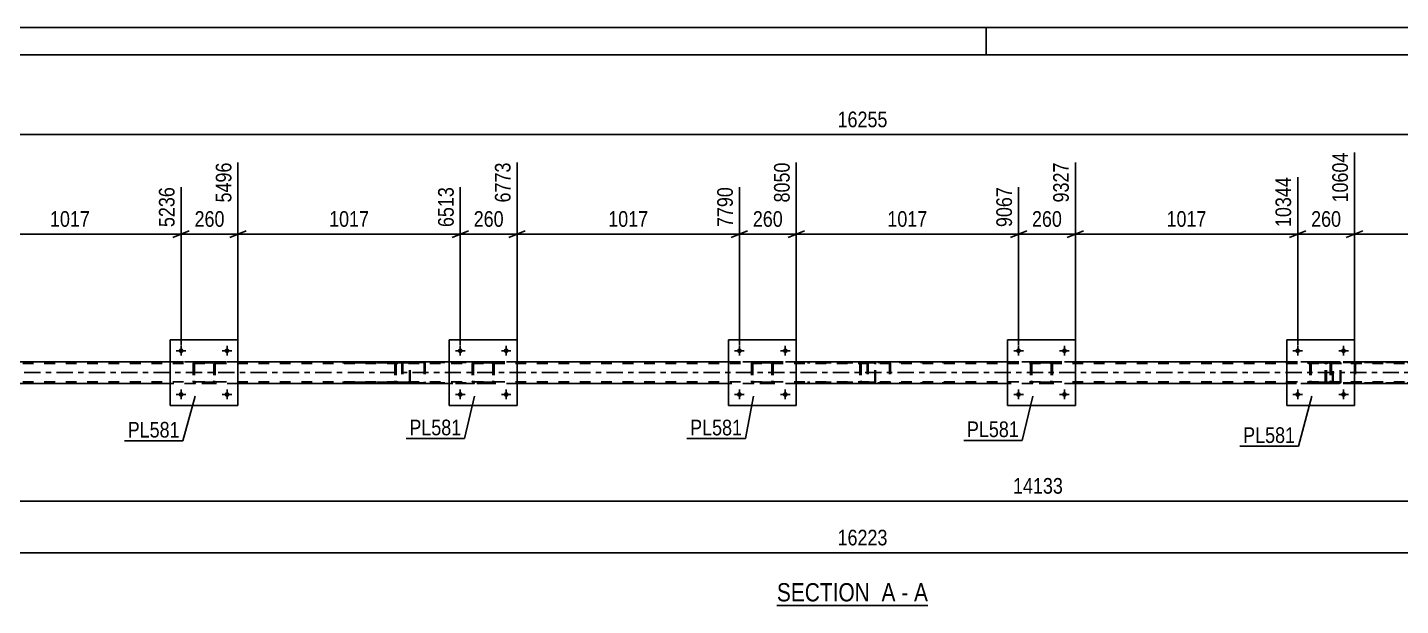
# Model space of a CAD drawing. Header units: millimetres. Extents: x -74 to 767, y -429 to 165.
# Drawn here: x 171.2 to 422.5, y 59.3 to 165 of the extents above; entities that cross this region are included whole.
import ezdxf

# ---------------------------------------------------------------- set-up
doc = ezdxf.new("R2010")
doc.units = ezdxf.units.MM
doc.linetypes.add('DXK_LINE_DOT2', pattern=[3.9198, 1.9599, -1.9599])
doc.linetypes.add('DXK_LINE_DOT3', pattern=[5.9187, 2.979, -0.9799, 0.9799, -0.9799])
doc.styles.add('Arial Narrow', font='ARIALN.TTF', dxfattribs={"height": 0.2})

# ---------------------------------------------------------------- blocks, each defined once
blk = doc.blocks.new('Unknown-814185593-1133')
at = {"color": 5, "linetype": 'Continuous'}
for p, q in [((766.68, 165.05), (-74.32, 165.05)), ((346.68, 160.05), (346.68, 165.05)), ((761.68, 160.05), (-69.32, 160.05))]:
    blk.add_line(p, q, dxfattribs=at)
blk = doc.blocks.new('Unknown-814185593-11 - 2658')
at = {"color": 6, "linetype": 'Continuous'}
blk.add_line((308.37, 59.29), (336.01, 59.29), dxfattribs=at)
at = {"color": 0, "linetype": 'Continuous'}
blk.add_wipeout([(326.47, 60.04), (326.47, 63.54), (308.37, 63.54), (308.37, 60.04)], dxfattribs=at)
at = {"color": 7, "linetype": 'Continuous', "style": 'Arial Narrow'}
blk.add_text('SECTION ', height=3.34, dxfattribs=at).set_placement((308.37, 60.04))
at = {"color": 0, "linetype": 'Continuous'}
blk.add_wipeout([(330.08, 60.04), (330.08, 63.54), (327.52, 63.54), (327.52, 60.04)], dxfattribs=at)
blk.add_wipeout([(332.41, 60.04), (332.41, 63.54), (331.13, 63.54), (331.13, 60.04)], dxfattribs=at)
at = {"color": 7, "linetype": 'Continuous', "style": 'Arial Narrow'}
blk.add_text('A', height=3.34, dxfattribs=at).set_placement((327.52, 60.04))
at = {"color": 0, "linetype": 'Continuous'}
blk.add_wipeout([(336.01, 60.04), (336.01, 63.54), (333.46, 63.54), (333.46, 60.04)], dxfattribs=at)
at = {"color": 7, "linetype": 'Continuous', "style": 'Arial Narrow'}
for s, p in [('A', (333.46, 60.04)), ('-', (331.13, 60.04))]:
    blk.add_text(s, height=3.34, dxfattribs=at).set_placement(p)
blk = doc.blocks.new('Part-814185593-2726 - 2658')
at = {"color": 2, "linetype": 'Continuous'}
for p, q in [((299.51, 107.9), (299.51, 95.9)), ((299.51, 107.9), (311.91, 107.9)), ((311.91, 107.9), (311.91, 95.9)), ((299.51, 95.9), (311.91, 95.9))]:
    blk.add_line(p, q, dxfattribs=at)
blk = doc.blocks.new('Part-814185593-2727 - 2658')
at = {"color": 7, "linetype": 'DXK_LINE_DOT2'}
for p, q in [((252.63, 103.42), (252.66, 103.61)), ((252.66, 103.61), (252.63, 103.42)), ((252.63, 103.42), (252.63, 100.38)), ((252.87, 103.42), (252.89, 103.51)), ((252.87, 103.42), (252.87, 100.38)), ((252.89, 103.51), (252.94, 103.59)), ((252.92, 103.87), (253.11, 103.9)), ((253.11, 103.9), (252.92, 103.87)), ((252.94, 103.59), (253.02, 103.64)), ((253.02, 103.64), (253.11, 103.66)), ((256.15, 103.9), (253.11, 103.9)), ((256.15, 103.66), (253.11, 103.66)), ((256.15, 103.9), (256.33, 103.87)), ((256.33, 103.87), (256.15, 103.9)), ((256.15, 103.66), (256.24, 103.64)), ((256.24, 103.64), (256.32, 103.59)), ((256.32, 103.59), (256.37, 103.51)), ((256.37, 103.51), (256.39, 103.42)), ((256.39, 103.42), (256.39, 100.38)), ((256.59, 103.61), (256.63, 103.42)), ((256.63, 103.42), (256.59, 103.61)), ((256.63, 103.42), (256.63, 100.38)), ((252.66, 100.2), (252.63, 100.38)), ((252.63, 100.38), (252.66, 100.2)), ((252.89, 100.29), (252.87, 100.38)), ((252.94, 100.21), (252.89, 100.29)), ((253.11, 99.9), (252.92, 99.94)), ((252.92, 99.94), (253.11, 99.9)), ((253.02, 100.16), (252.94, 100.21)), ((253.11, 100.14), (253.02, 100.16)), ((256.15, 100.14), (253.11, 100.14)), ((256.15, 99.9), (253.11, 99.9)), ((256.24, 100.16), (256.15, 100.14)), ((256.33, 99.94), (256.15, 99.9)), ((256.15, 99.9), (256.33, 99.94)), ((256.32, 100.21), (256.24, 100.16)), ((256.37, 100.29), (256.32, 100.21)), ((256.39, 100.38), (256.37, 100.29)), ((256.63, 100.38), (256.59, 100.2)), ((256.59, 100.2), (256.63, 100.38))]:
    blk.add_line(p, q, dxfattribs=at)
at = {"color": 7, "linetype": 'DXK_LINE_DOT3'}
blk.add_line((254.63, 101.9), (254.63, 101.9), dxfattribs=at)
at = {"color": 7, "linetype": 'DXK_LINE_DOT2'}
for centre, start, end in [((253.11, 103.42), 112.5, 157.5), ((253.11, 103.42), 112.5, 157.5), ((256.15, 103.42), 22.5, 67.5), ((256.15, 103.42), 22.5, 67.5), ((253.11, 100.38), 202.5, 247.5), ((253.11, 100.38), 202.5, 247.5), ((256.15, 100.38), 292.5, 337.5), ((256.15, 100.38), 292.5, 337.5)]:
    blk.add_arc(centre, 0.48, start, end, dxfattribs=at)
blk = doc.blocks.new('Bolt-814185593-2663 - 2658')
at = {"linetype": 'Continuous'}
for points in [[(301.95, 97.9, -1), (301.07, 97.9, -1)], [(310.35, 97.9, -1), (309.47, 97.9, -1)]]:
    blk.add_hatch(color=1, dxfattribs=at).paths.add_polyline_path(points)
at = {"color": 1, "linetype": 'Continuous'}
for p, q in [((301.51, 98.78), (301.51, 97.02)), ((309.91, 98.78), (309.91, 97.02)), ((300.63, 97.9), (302.39, 97.9)), ((309.03, 97.9), (310.79, 97.9))]:
    blk.add_line(p, q, dxfattribs=at)
blk = doc.blocks.new('Part-814185593-2808 - 2658')
at = {"color": 2, "linetype": 'Continuous'}
for p, q in [((350.59, 107.9), (350.59, 95.9)), ((350.59, 107.9), (362.99, 107.9)), ((362.99, 107.9), (362.99, 95.9)), ((350.59, 95.9), (362.99, 95.9))]:
    blk.add_line(p, q, dxfattribs=at)
blk = doc.blocks.new('Bolt-814185593-2664 - 2658')
at = {"linetype": 'Continuous'}
for points in [[(301.95, 105.9, -1), (301.07, 105.9, -1)], [(310.35, 105.9, -1), (309.47, 105.9, -1)]]:
    blk.add_hatch(color=1, dxfattribs=at).paths.add_polyline_path(points)
at = {"color": 1, "linetype": 'Continuous'}
for p, q in [((300.63, 105.9), (302.39, 105.9)), ((301.51, 106.78), (301.51, 105.02)), ((309.03, 105.9), (310.79, 105.9)), ((309.91, 106.78), (309.91, 105.02))]:
    blk.add_line(p, q, dxfattribs=at)
blk = doc.blocks.new('Bolt-814185593-2729 - 2658')
at = {"linetype": 'Continuous'}
for points in [[(404.11, 97.9, -1), (403.23, 97.9, -1)], [(412.51, 97.9, -1), (411.63, 97.9, -1)]]:
    blk.add_hatch(color=1, dxfattribs=at).paths.add_polyline_path(points)
at = {"color": 1, "linetype": 'Continuous'}
for p, q in [((403.67, 98.78), (403.67, 97.02)), ((412.07, 98.78), (412.07, 97.02)), ((402.79, 97.9), (404.55, 97.9)), ((411.19, 97.9), (412.95, 97.9))]:
    blk.add_line(p, q, dxfattribs=at)
blk = doc.blocks.new('Bolt-814185593-2665 - 2658')
at = {"linetype": 'Continuous'}
for points in [[(250.87, 97.9, -1), (249.99, 97.9, -1)], [(259.27, 97.9, -1), (258.39, 97.9, -1)]]:
    blk.add_hatch(color=1, dxfattribs=at).paths.add_polyline_path(points)
at = {"color": 1, "linetype": 'Continuous'}
for p, q in [((250.43, 98.78), (250.43, 97.02)), ((258.83, 98.78), (258.83, 97.02)), ((249.55, 97.9), (251.31, 97.9)), ((257.95, 97.9), (259.71, 97.9))]:
    blk.add_line(p, q, dxfattribs=at)
blk = doc.blocks.new('Part-814185593-2864 - 2658')
at = {"color": 7, "linetype": 'DXK_LINE_DOT2'}
for p, q in [((324.91, 103.7), (324.88, 103.58)), ((324.88, 103.58), (324.88, 100.22)), ((325.05, 103.58), (325.06, 103.64)), ((325.05, 103.58), (325.05, 100.22)), ((325.06, 103.64), (325.1, 103.69)), ((325.22, 103.9), (325.09, 103.88)), ((325.1, 103.69), (325.13, 103.71)), ((325.13, 103.71), (325.16, 103.73)), ((325.16, 103.73), (325.22, 103.74)), ((340.55, 103.9), (325.22, 103.9)), ((340.55, 103.74), (325.22, 103.74)), ((328.93, 103.88), (328.8, 103.9)), ((328.8, 103.74), (328.86, 103.73)), ((328.86, 103.73), (328.92, 103.69)), ((328.92, 103.69), (328.96, 103.64)), ((328.96, 103.64), (328.97, 103.58)), ((328.97, 103.58), (328.97, 100.22)), ((329.14, 103.58), (329.11, 103.7)), ((329.14, 103.58), (329.14, 100.22)), ((324.88, 100.22), (324.91, 100.1)), ((325.06, 100.16), (325.05, 100.22)), ((325.1, 100.11), (325.06, 100.16)), ((325.09, 99.93), (325.22, 99.9)), ((325.16, 100.07), (325.1, 100.11)), ((325.22, 100.06), (325.16, 100.07)), ((340.55, 100.06), (325.22, 100.06)), ((340.55, 99.9), (325.22, 99.9)), ((328.8, 100.06), (328.86, 100.07)), ((328.8, 99.9), (328.93, 99.93)), ((328.86, 100.07), (328.89, 100.09)), ((328.89, 100.09), (328.92, 100.11)), ((328.96, 100.16), (328.92, 100.11)), ((328.97, 100.22), (328.96, 100.16)), ((329.11, 100.1), (329.14, 100.22))]:
    blk.add_line(p, q, dxfattribs=at)
for centre, start, end in [((325.21, 103.57), 110.7583, 155.68), ((328.81, 100.24), 290.7583, 335.68)]:
    blk.add_arc(centre, 0.331, start, end, dxfattribs=at)
blk = doc.blocks.new('Bolt-814185593-2687 - 2658')
at = {"linetype": 'Continuous'}
for points in [[(353.03, 97.9, -1), (352.15, 97.9, -1)], [(361.43, 97.9, -1), (360.55, 97.9, -1)]]:
    blk.add_hatch(color=1, dxfattribs=at).paths.add_polyline_path(points)
at = {"color": 1, "linetype": 'Continuous'}
for p, q in [((352.59, 98.78), (352.59, 97.02)), ((360.99, 98.78), (360.99, 97.02)), ((351.71, 97.9), (353.47, 97.9)), ((360.11, 97.9), (361.87, 97.9))]:
    blk.add_line(p, q, dxfattribs=at)
blk = doc.blocks.new('Bolt-814185593-2688 - 2658')
at = {"linetype": 'Continuous'}
for points in [[(353.03, 105.9, -1), (352.15, 105.9, -1)], [(361.43, 105.9, -1), (360.55, 105.9, -1)]]:
    blk.add_hatch(color=1, dxfattribs=at).paths.add_polyline_path(points)
at = {"color": 1, "linetype": 'Continuous'}
for p, q in [((351.71, 105.9), (353.47, 105.9)), ((352.59, 106.78), (352.59, 105.02)), ((360.11, 105.9), (361.87, 105.9)), ((360.99, 106.78), (360.99, 105.02))]:
    blk.add_line(p, q, dxfattribs=at)
blk = doc.blocks.new('Part-814185593-2694 - 2658')
at = {"color": 2, "linetype": 'Continuous'}
for p, q in [((248.43, 107.9), (248.43, 95.9)), ((248.43, 107.9), (260.83, 107.9)), ((260.83, 107.9), (260.83, 95.9)), ((248.43, 95.9), (260.83, 95.9))]:
    blk.add_line(p, q, dxfattribs=at)
blk = doc.blocks.new('Part-814185593-2695 - 2658')
at = {"color": 7, "linetype": 'DXK_LINE_DOT2'}
for p, q in [((201.55, 103.42), (201.58, 103.61)), ((201.58, 103.61), (201.55, 103.42)), ((201.55, 103.42), (201.55, 100.38)), ((201.79, 103.42), (201.81, 103.51)), ((201.79, 103.42), (201.79, 100.38)), ((201.81, 103.51), (201.86, 103.59)), ((201.84, 103.87), (202.03, 103.9)), ((202.03, 103.9), (201.84, 103.87)), ((201.86, 103.59), (201.94, 103.64)), ((201.94, 103.64), (202.03, 103.66)), ((205.07, 103.9), (202.03, 103.9)), ((205.07, 103.66), (202.03, 103.66)), ((205.07, 103.9), (205.25, 103.87)), ((205.25, 103.87), (205.07, 103.9)), ((205.07, 103.66), (205.16, 103.64)), ((205.16, 103.64), (205.24, 103.59)), ((205.24, 103.59), (205.29, 103.51)), ((205.29, 103.51), (205.31, 103.42)), ((205.31, 103.42), (205.31, 100.38)), ((205.51, 103.61), (205.55, 103.42)), ((205.55, 103.42), (205.51, 103.61)), ((205.55, 103.42), (205.55, 100.38)), ((201.58, 100.2), (201.55, 100.38)), ((201.55, 100.38), (201.58, 100.2)), ((201.81, 100.29), (201.79, 100.38)), ((201.86, 100.21), (201.81, 100.29)), ((202.03, 99.9), (201.84, 99.94)), ((201.84, 99.94), (202.03, 99.9)), ((201.94, 100.16), (201.86, 100.21)), ((202.03, 100.14), (201.94, 100.16)), ((205.07, 100.14), (202.03, 100.14)), ((205.07, 99.9), (202.03, 99.9)), ((205.16, 100.16), (205.07, 100.14)), ((205.25, 99.94), (205.07, 99.9)), ((205.07, 99.9), (205.25, 99.94)), ((205.24, 100.21), (205.16, 100.16)), ((205.29, 100.29), (205.24, 100.21)), ((205.31, 100.38), (205.29, 100.29)), ((205.55, 100.38), (205.51, 100.2)), ((205.51, 100.2), (205.55, 100.38))]:
    blk.add_line(p, q, dxfattribs=at)
at = {"color": 7, "linetype": 'DXK_LINE_DOT3'}
blk.add_line((203.55, 101.9), (203.55, 101.9), dxfattribs=at)
at = {"color": 7, "linetype": 'DXK_LINE_DOT2'}
for centre, start, end in [((202.03, 103.42), 112.5, 157.5), ((202.03, 103.42), 112.5, 157.5), ((205.07, 103.42), 22.5, 67.5), ((205.07, 103.42), 22.5, 67.5), ((202.03, 100.38), 202.5, 247.5), ((202.03, 100.38), 202.5, 247.5), ((205.07, 100.38), 292.5, 337.5), ((205.07, 100.38), 292.5, 337.5)]:
    blk.add_arc(centre, 0.48, start, end, dxfattribs=at)
blk = doc.blocks.new('Part-814185593-2700 - 2658')
at = {"color": 2, "linetype": 'Continuous'}
for p, q in [((197.35, 107.9), (197.35, 95.9)), ((197.35, 107.9), (209.75, 107.9)), ((209.75, 107.9), (209.75, 95.9)), ((197.35, 95.9), (209.75, 95.9))]:
    blk.add_line(p, q, dxfattribs=at)
blk = doc.blocks.new('Bolt-814185593-2708 - 2658')
at = {"linetype": 'Continuous'}
for points in [[(250.87, 105.9, -1), (249.99, 105.9, -1)], [(259.27, 105.9, -1), (258.39, 105.9, -1)]]:
    blk.add_hatch(color=1, dxfattribs=at).paths.add_polyline_path(points)
at = {"color": 1, "linetype": 'Continuous'}
for p, q in [((249.55, 105.9), (251.31, 105.9)), ((250.43, 106.78), (250.43, 105.02)), ((257.95, 105.9), (259.71, 105.9)), ((258.83, 106.78), (258.83, 105.02))]:
    blk.add_line(p, q, dxfattribs=at)
blk = doc.blocks.new('Bolt-814185593-2709 - 2658')
at = {"linetype": 'Continuous'}
for points in [[(199.79, 97.9, -1), (198.91, 97.9, -1)], [(208.19, 97.9, -1), (207.31, 97.9, -1)]]:
    blk.add_hatch(color=1, dxfattribs=at).paths.add_polyline_path(points)
at = {"color": 1, "linetype": 'Continuous'}
for p, q in [((199.35, 98.78), (199.35, 97.02)), ((207.75, 98.78), (207.75, 97.02)), ((198.47, 97.9), (200.23, 97.9)), ((206.87, 97.9), (208.63, 97.9))]:
    blk.add_line(p, q, dxfattribs=at)
blk = doc.blocks.new('Bolt-814185593-2710 - 2658')
at = {"linetype": 'Continuous'}
for points in [[(199.79, 105.9, -1), (198.91, 105.9, -1)], [(208.19, 105.9, -1), (207.31, 105.9, -1)]]:
    blk.add_hatch(color=1, dxfattribs=at).paths.add_polyline_path(points)
at = {"color": 1, "linetype": 'Continuous'}
for p, q in [((198.47, 105.9), (200.23, 105.9)), ((199.35, 106.78), (199.35, 105.02)), ((206.87, 105.9), (208.63, 105.9)), ((207.75, 106.78), (207.75, 105.02))]:
    blk.add_line(p, q, dxfattribs=at)
blk = doc.blocks.new('Part-814185593-2721 - 2658')
at = {"color": 7, "linetype": 'DXK_LINE_DOT2'}
for p, q in [((303.71, 103.42), (303.75, 103.61)), ((303.75, 103.61), (303.71, 103.42)), ((303.71, 103.42), (303.71, 100.38)), ((303.95, 103.42), (303.97, 103.51)), ((303.95, 103.42), (303.95, 100.38)), ((303.97, 103.51), (304.02, 103.59)), ((304, 103.87), (304.19, 103.9)), ((304.19, 103.9), (304, 103.87)), ((304.02, 103.59), (304.1, 103.64)), ((304.1, 103.64), (304.19, 103.66)), ((307.23, 103.9), (304.19, 103.9)), ((307.23, 103.66), (304.19, 103.66)), ((307.23, 103.9), (307.41, 103.87)), ((307.41, 103.87), (307.23, 103.9)), ((307.23, 103.66), (307.32, 103.64)), ((307.32, 103.64), (307.4, 103.59)), ((307.4, 103.59), (307.45, 103.51)), ((307.45, 103.51), (307.47, 103.42)), ((307.47, 103.42), (307.47, 100.38)), ((307.67, 103.61), (307.71, 103.42)), ((307.71, 103.42), (307.67, 103.61)), ((307.71, 103.42), (307.71, 100.38)), ((303.75, 100.2), (303.71, 100.38)), ((303.71, 100.38), (303.75, 100.2)), ((303.97, 100.29), (303.95, 100.38)), ((304.02, 100.21), (303.97, 100.29)), ((304.19, 99.9), (304, 99.94)), ((304, 99.94), (304.19, 99.9)), ((304.1, 100.16), (304.02, 100.21)), ((304.19, 100.14), (304.1, 100.16)), ((307.23, 100.14), (304.19, 100.14)), ((307.23, 99.9), (304.19, 99.9)), ((307.32, 100.16), (307.23, 100.14)), ((307.41, 99.94), (307.23, 99.9)), ((307.23, 99.9), (307.41, 99.94)), ((307.4, 100.21), (307.32, 100.16)), ((307.45, 100.29), (307.4, 100.21)), ((307.47, 100.38), (307.45, 100.29)), ((307.71, 100.38), (307.67, 100.2)), ((307.67, 100.2), (307.71, 100.38))]:
    blk.add_line(p, q, dxfattribs=at)
at = {"color": 7, "linetype": 'DXK_LINE_DOT3'}
blk.add_line((305.71, 101.9), (305.71, 101.9), dxfattribs=at)
at = {"color": 7, "linetype": 'DXK_LINE_DOT2'}
for centre, start, end in [((304.19, 103.42), 112.5, 157.5), ((304.19, 103.42), 112.5, 157.5), ((307.23, 103.42), 22.5, 67.5), ((307.23, 103.42), 22.5, 67.5), ((304.19, 100.38), 202.5, 247.5), ((304.19, 100.38), 202.5, 247.5), ((307.23, 100.38), 292.5, 337.5), ((307.23, 100.38), 292.5, 337.5)]:
    blk.add_arc(centre, 0.48, start, end, dxfattribs=at)
blk = doc.blocks.new('Bolt-814185593-2730 - 2658')
at = {"linetype": 'Continuous'}
for points in [[(404.11, 105.9, -1), (403.23, 105.9, -1)], [(412.51, 105.9, -1), (411.63, 105.9, -1)]]:
    blk.add_hatch(color=1, dxfattribs=at).paths.add_polyline_path(points)
at = {"color": 1, "linetype": 'Continuous'}
for p, q in [((402.79, 105.9), (404.55, 105.9)), ((403.67, 106.78), (403.67, 105.02)), ((411.19, 105.9), (412.95, 105.9)), ((412.07, 106.78), (412.07, 105.02))]:
    blk.add_line(p, q, dxfattribs=at)
blk = doc.blocks.new('Part-814185593-2734 - 2658')
at = {"color": 7, "linetype": 'DXK_LINE_DOT2'}
for p, q in [((405.87, 103.42), (405.91, 103.61)), ((405.91, 103.61), (405.87, 103.42)), ((405.87, 103.42), (405.87, 100.38)), ((406.11, 103.42), (406.13, 103.51)), ((406.11, 103.42), (406.11, 100.38)), ((406.13, 103.51), (406.18, 103.59)), ((406.17, 103.87), (406.35, 103.9)), ((406.35, 103.9), (406.17, 103.87)), ((406.18, 103.59), (406.26, 103.64)), ((406.26, 103.64), (406.35, 103.66)), ((409.39, 103.9), (406.35, 103.9)), ((409.39, 103.66), (406.35, 103.66)), ((409.39, 103.9), (409.57, 103.87)), ((409.57, 103.87), (409.39, 103.9)), ((409.39, 103.66), (409.48, 103.64)), ((409.48, 103.64), (409.56, 103.59)), ((409.56, 103.59), (409.61, 103.51)), ((409.61, 103.51), (409.63, 103.42)), ((409.63, 103.42), (409.63, 100.38)), ((409.83, 103.61), (409.87, 103.42)), ((409.87, 103.42), (409.83, 103.61)), ((409.87, 103.42), (409.87, 100.38)), ((405.91, 100.2), (405.87, 100.38)), ((405.87, 100.38), (405.91, 100.2)), ((406.13, 100.29), (406.11, 100.38)), ((406.18, 100.21), (406.13, 100.29)), ((406.35, 99.9), (406.17, 99.94)), ((406.17, 99.94), (406.35, 99.9)), ((406.26, 100.16), (406.18, 100.21)), ((406.35, 100.14), (406.26, 100.16)), ((409.39, 100.14), (406.35, 100.14)), ((409.39, 99.9), (406.35, 99.9)), ((409.48, 100.16), (409.39, 100.14)), ((409.57, 99.94), (409.39, 99.9)), ((409.39, 99.9), (409.57, 99.94)), ((409.56, 100.21), (409.48, 100.16)), ((409.61, 100.29), (409.56, 100.21)), ((409.63, 100.38), (409.61, 100.29)), ((409.87, 100.38), (409.83, 100.2)), ((409.83, 100.2), (409.87, 100.38))]:
    blk.add_line(p, q, dxfattribs=at)
at = {"color": 7, "linetype": 'DXK_LINE_DOT3'}
blk.add_line((407.87, 101.9), (407.87, 101.9), dxfattribs=at)
at = {"color": 7, "linetype": 'DXK_LINE_DOT2'}
for centre, start, end in [((406.35, 103.42), 112.5, 157.5), ((406.35, 103.42), 112.5, 157.5), ((409.39, 103.42), 22.5, 67.5), ((409.39, 103.42), 22.5, 67.5), ((406.35, 100.38), 202.5, 247.5), ((406.35, 100.38), 202.5, 247.5), ((409.39, 100.38), 292.5, 337.5), ((409.39, 100.38), 292.5, 337.5)]:
    blk.add_arc(centre, 0.48, start, end, dxfattribs=at)
blk = doc.blocks.new('Part-814185593-2803 - 2658')
at = {"color": 7, "linetype": 'DXK_LINE_DOT2'}
for p, q in [((354.79, 103.42), (354.83, 103.61)), ((354.83, 103.61), (354.79, 103.42)), ((354.79, 103.42), (354.79, 100.38)), ((355.03, 103.42), (355.05, 103.51)), ((355.03, 103.42), (355.03, 100.38)), ((355.05, 103.51), (355.1, 103.59)), ((355.09, 103.87), (355.27, 103.9)), ((355.27, 103.9), (355.09, 103.87)), ((355.1, 103.59), (355.18, 103.64)), ((355.18, 103.64), (355.27, 103.66)), ((358.31, 103.9), (355.27, 103.9)), ((358.31, 103.66), (355.27, 103.66)), ((358.31, 103.9), (358.49, 103.87)), ((358.49, 103.87), (358.31, 103.9)), ((358.31, 103.66), (358.4, 103.64)), ((358.4, 103.64), (358.48, 103.59)), ((358.48, 103.59), (358.53, 103.51)), ((358.53, 103.51), (358.55, 103.42)), ((358.55, 103.42), (358.55, 100.38)), ((358.75, 103.61), (358.79, 103.42)), ((358.79, 103.42), (358.75, 103.61)), ((358.79, 103.42), (358.79, 100.38)), ((354.83, 100.2), (354.79, 100.38)), ((354.79, 100.38), (354.83, 100.2)), ((355.05, 100.29), (355.03, 100.38)), ((355.1, 100.21), (355.05, 100.29)), ((355.27, 99.9), (355.09, 99.94)), ((355.09, 99.94), (355.27, 99.9)), ((355.18, 100.16), (355.1, 100.21)), ((355.27, 100.14), (355.18, 100.16)), ((358.31, 100.14), (355.27, 100.14)), ((358.31, 99.9), (355.27, 99.9)), ((358.4, 100.16), (358.31, 100.14)), ((358.49, 99.94), (358.31, 99.9)), ((358.31, 99.9), (358.49, 99.94)), ((358.48, 100.21), (358.4, 100.16)), ((358.53, 100.29), (358.48, 100.21)), ((358.55, 100.38), (358.53, 100.29)), ((358.79, 100.38), (358.75, 100.2)), ((358.75, 100.2), (358.79, 100.38))]:
    blk.add_line(p, q, dxfattribs=at)
at = {"color": 7, "linetype": 'DXK_LINE_DOT3'}
blk.add_line((356.79, 101.9), (356.79, 101.9), dxfattribs=at)
at = {"color": 7, "linetype": 'DXK_LINE_DOT2'}
for centre, start, end in [((355.27, 103.42), 112.5, 157.5), ((355.27, 103.42), 112.5, 157.5), ((358.31, 103.42), 22.5, 67.5), ((358.31, 103.42), 22.5, 67.5), ((355.27, 100.38), 202.5, 247.5), ((355.27, 100.38), 202.5, 247.5), ((358.31, 100.38), 292.5, 337.5), ((358.31, 100.38), 292.5, 337.5)]:
    blk.add_arc(centre, 0.48, start, end, dxfattribs=at)
blk = doc.blocks.new('Part-814185593-2739 - 2658')
at = {"color": 2, "linetype": 'Continuous'}
for p, q in [((401.67, 107.9), (401.67, 95.9)), ((401.67, 107.9), (414.07, 107.9)), ((414.07, 107.9), (414.07, 95.9)), ((401.67, 95.9), (414.07, 95.9))]:
    blk.add_line(p, q, dxfattribs=at)
blk = doc.blocks.new('Part-814185593-2781 - 2658')
at = {"color": 7, "linetype": 'DXK_LINE_DOT2'}
for p, q in [((638.81, 103.58), (34.51, 103.58)), ((638.81, 103.9), (64.4, 103.9)), ((209.75, 103.9), (197.35, 103.9)), ((260.83, 103.9), (248.43, 103.9)), ((311.91, 103.9), (299.51, 103.9)), ((362.99, 103.9), (350.59, 103.9)), ((414.07, 103.9), (401.67, 103.9)), ((638.81, 100.22), (34.51, 100.22)), ((209.75, 99.9), (197.35, 99.9)), ((260.83, 99.9), (248.43, 99.9)), ((311.91, 99.9), (299.51, 99.9)), ((362.99, 99.9), (350.59, 99.9)), ((414.07, 99.9), (401.67, 99.9))]:
    blk.add_line(p, q, dxfattribs=at)
at = {"color": 2, "linetype": 'Continuous'}
for p, q in [((197.35, 103.9), (158.67, 103.9)), ((248.43, 103.9), (209.75, 103.9)), ((299.51, 103.9), (260.83, 103.9)), ((350.59, 103.9), (311.91, 103.9)), ((401.67, 103.9), (362.99, 103.9)), ((452.75, 103.9), (414.07, 103.9)), ((197.35, 99.9), (158.67, 99.9)), ((248.43, 99.9), (209.75, 99.9)), ((299.51, 99.9), (260.83, 99.9)), ((350.59, 99.9), (311.91, 99.9)), ((401.67, 99.9), (362.99, 99.9)), ((452.75, 99.9), (414.07, 99.9))]:
    blk.add_line(p, q, dxfattribs=at)
at = {"color": 7, "linetype": 'DXK_LINE_DOT3'}
blk.add_line((34.51, 101.9), (638.81, 101.9), dxfattribs=at)
blk = doc.blocks.new('Part-814185593-2843 - 2658')
at = {"color": 7, "linetype": 'DXK_LINE_DOT2'}
for p, q in [((410.04, 103.7), (410.02, 103.58)), ((410.02, 100.22), (410.02, 103.58)), ((410.19, 103.58), (410.2, 103.64)), ((410.19, 100.22), (410.19, 103.58)), ((410.2, 103.64), (410.24, 103.69)), ((410.36, 103.9), (410.23, 103.88)), ((410.24, 103.69), (410.29, 103.73)), ((410.29, 103.73), (410.36, 103.74)), ((425.69, 103.9), (410.36, 103.9)), ((425.69, 103.74), (410.36, 103.74)), ((414.06, 103.88), (413.93, 103.9)), ((413.93, 103.74), (414, 103.73)), ((414, 103.73), (414.05, 103.69)), ((414.05, 103.69), (414.09, 103.64)), ((414.09, 103.64), (414.1, 103.58)), ((414.1, 103.58), (414.1, 100.22)), ((414.27, 103.58), (414.25, 103.7)), ((414.27, 103.58), (414.27, 100.22)), ((410.02, 100.22), (410.04, 100.1)), ((410.2, 100.16), (410.19, 100.22)), ((410.24, 100.11), (410.2, 100.16)), ((410.23, 99.93), (410.36, 99.9)), ((410.29, 100.07), (410.24, 100.11)), ((410.36, 100.06), (410.29, 100.07)), ((425.69, 100.06), (410.36, 100.06)), ((425.69, 99.9), (410.36, 99.9)), ((414, 100.07), (413.93, 100.06)), ((413.93, 99.9), (414.06, 99.93)), ((414.05, 100.11), (414, 100.07)), ((414.09, 100.16), (414.05, 100.11)), ((414.1, 100.22), (414.09, 100.16)), ((414.25, 100.1), (414.27, 100.22))]:
    blk.add_line(p, q, dxfattribs=at)
for centre, start, end in [((410.34, 103.57), 110.7583, 155.68), ((410.34, 100.24), 204.32, 249.2417), ((413.95, 100.24), 290.7583, 335.68)]:
    blk.add_arc(centre, 0.331, start, end, dxfattribs=at)
blk = doc.blocks.new('Part-814185593-2959 - 2658')
at = {"color": 7, "linetype": 'DXK_LINE_DOT2'}
for p, q in [((241.02, 103.9), (228.87, 103.9)), ((241.02, 103.66), (228.87, 103.66)), ((238.46, 103.56), (238.43, 103.42)), ((238.43, 103.42), (238.43, 100.38)), ((238.47, 103.61), (238.46, 103.56)), ((238.68, 103.42), (238.7, 103.51)), ((238.68, 103.42), (238.68, 100.38)), ((238.7, 103.51), (238.75, 103.59)), ((238.93, 103.9), (238.74, 103.87)), ((238.75, 103.59), (238.84, 103.64)), ((238.84, 103.64), (238.93, 103.66)), ((239.75, 103.9), (239.75, 103.66)), ((241.13, 103.87), (241.02, 103.9)), ((241.02, 103.66), (241.08, 103.64)), ((241.08, 103.64), (241.12, 103.59)), ((241.12, 103.59), (241.15, 103.51)), ((241.22, 103.76), (241.13, 103.87)), ((241.15, 103.51), (241.16, 103.42)), ((241.16, 100.38), (241.16, 103.42)), ((241.27, 103.61), (241.22, 103.76)), ((241.29, 103.42), (241.27, 103.61)), ((241.29, 100.38), (241.29, 103.42)), ((241.02, 100.14), (228.87, 100.14)), ((241.02, 99.9), (228.87, 99.9)), ((238.43, 100.38), (238.45, 100.3)), ((238.45, 100.3), (238.47, 100.2)), ((238.7, 100.29), (238.68, 100.38)), ((238.75, 100.21), (238.7, 100.29)), ((238.74, 99.94), (238.93, 99.9)), ((238.84, 100.16), (238.75, 100.21)), ((238.93, 100.14), (238.84, 100.16)), ((239.75, 99.9), (239.75, 100.14)), ((241.08, 100.16), (241.02, 100.14)), ((241.02, 99.9), (241.13, 99.94)), ((241.12, 100.21), (241.08, 100.16)), ((241.15, 100.29), (241.12, 100.21)), ((241.13, 99.94), (241.22, 100.04)), ((241.16, 100.38), (241.15, 100.29)), ((241.22, 100.04), (241.27, 100.2)), ((241.27, 100.2), (241.29, 100.38))]:
    blk.add_line(p, q, dxfattribs=at)
blk.add_arc((238.92, 103.41), 0.492, 111.1941, 156.1506, dxfattribs=at)
blk = doc.blocks.new('Part-814185593-2960 - 2658')
at = {"color": 7, "linetype": 'DXK_LINE_DOT2'}
for p, q in [((239.77, 103.7), (239.75, 103.58)), ((239.75, 103.58), (239.75, 100.22)), ((239.92, 103.58), (239.93, 103.64)), ((239.92, 103.58), (239.92, 100.22)), ((239.93, 103.64), (239.97, 103.69)), ((240.09, 103.9), (239.96, 103.88)), ((239.97, 103.69), (240, 103.71)), ((240, 103.71), (240.02, 103.73)), ((240.02, 103.73), (240.09, 103.74)), ((255.42, 103.9), (240.09, 103.9)), ((255.42, 103.74), (240.09, 103.74)), ((243.79, 103.88), (243.66, 103.9)), ((243.66, 103.74), (243.73, 103.73)), ((243.73, 103.73), (243.78, 103.69)), ((243.78, 103.69), (243.82, 103.64)), ((243.82, 103.64), (243.83, 103.58)), ((243.83, 103.58), (243.83, 100.22)), ((244, 103.58), (243.98, 103.7)), ((244, 103.58), (244, 100.22)), ((239.75, 100.22), (239.77, 100.1)), ((239.93, 100.16), (239.92, 100.22)), ((239.97, 100.11), (239.93, 100.16)), ((239.96, 99.93), (240.09, 99.9)), ((240.02, 100.07), (239.97, 100.11)), ((240.09, 100.06), (240.02, 100.07)), ((255.42, 100.06), (240.09, 100.06)), ((255.42, 99.9), (240.09, 99.9)), ((243.66, 100.06), (243.73, 100.07)), ((243.66, 99.9), (243.79, 99.93)), ((243.73, 100.07), (243.75, 100.09)), ((243.75, 100.09), (243.78, 100.11)), ((243.82, 100.16), (243.78, 100.11)), ((243.83, 100.22), (243.82, 100.16)), ((243.98, 100.1), (244, 100.22))]:
    blk.add_line(p, q, dxfattribs=at)
for centre, start, end in [((240.08, 103.57), 110.7583, 155.68), ((243.68, 100.24), 290.7583, 335.68)]:
    blk.add_arc(centre, 0.331, start, end, dxfattribs=at)
blk = doc.blocks.new('Part-814185593-2961 - 2658')
at = {"color": 7, "linetype": 'DXK_LINE_DOT2'}
for p, q in [((326.16, 103.9), (314, 103.9)), ((326.16, 103.66), (314, 103.66)), ((323.59, 103.56), (323.56, 103.42)), ((323.56, 103.42), (323.56, 100.38)), ((323.6, 103.61), (323.59, 103.56)), ((323.82, 103.42), (323.83, 103.51)), ((323.82, 103.42), (323.82, 100.38)), ((323.83, 103.51), (323.89, 103.59)), ((324.07, 103.9), (323.87, 103.87)), ((323.89, 103.59), (323.97, 103.64)), ((323.97, 103.64), (324.07, 103.66)), ((324.88, 103.9), (324.88, 103.66)), ((326.26, 103.87), (326.16, 103.9)), ((326.16, 103.66), (326.21, 103.64)), ((326.21, 103.64), (326.25, 103.59)), ((326.25, 103.59), (326.28, 103.51)), ((326.35, 103.76), (326.26, 103.87)), ((326.28, 103.51), (326.29, 103.42)), ((326.29, 100.38), (326.29, 103.42)), ((326.41, 103.61), (326.35, 103.76)), ((326.43, 103.42), (326.41, 103.61)), ((326.43, 100.38), (326.43, 103.42)), ((326.16, 100.14), (314, 100.14)), ((326.16, 99.9), (314, 99.9)), ((323.56, 100.38), (323.58, 100.3)), ((323.58, 100.3), (323.6, 100.2)), ((323.83, 100.29), (323.82, 100.38)), ((323.89, 100.21), (323.83, 100.29)), ((323.87, 99.94), (324.07, 99.9)), ((323.97, 100.16), (323.89, 100.21)), ((324.07, 100.14), (323.97, 100.16)), ((324.88, 99.9), (324.88, 100.14)), ((326.21, 100.16), (326.16, 100.14)), ((326.16, 99.9), (326.26, 99.94)), ((326.25, 100.21), (326.21, 100.16)), ((326.28, 100.29), (326.25, 100.21)), ((326.26, 99.94), (326.35, 100.04)), ((326.29, 100.38), (326.28, 100.29)), ((326.35, 100.04), (326.36, 100.07)), ((326.36, 100.07), (326.41, 100.2)), ((326.41, 100.2), (326.43, 100.38))]:
    blk.add_line(p, q, dxfattribs=at)
blk.add_arc((324.05, 103.41), 0.492, 111.1941, 156.1506, dxfattribs=at)
blk = doc.blocks.new('Part-814185593-2962 - 2658')
at = {"color": 7, "linetype": 'DXK_LINE_DOT2'}
for p, q in [((411.29, 103.9), (399.14, 103.9)), ((411.29, 103.66), (399.14, 103.66)), ((408.74, 103.61), (408.7, 103.42)), ((408.7, 100.38), (408.7, 103.42)), ((408.95, 103.42), (408.97, 103.51)), ((408.95, 100.38), (408.95, 103.42)), ((408.97, 103.51), (409.02, 103.59)), ((409.2, 103.9), (409.01, 103.87)), ((409.02, 103.59), (409.1, 103.64)), ((409.1, 103.64), (409.2, 103.66)), ((410.02, 103.66), (410.02, 103.9)), ((411.4, 103.87), (411.29, 103.9)), ((411.29, 103.66), (411.34, 103.64)), ((411.34, 103.64), (411.39, 103.59)), ((411.39, 103.59), (411.42, 103.51)), ((411.48, 103.76), (411.4, 103.87)), ((411.42, 103.51), (411.43, 103.42)), ((411.43, 100.38), (411.43, 103.42)), ((411.54, 103.61), (411.48, 103.76)), ((411.56, 103.42), (411.54, 103.61)), ((411.56, 100.38), (411.56, 103.42)), ((411.29, 100.14), (399.14, 100.14)), ((411.29, 99.9), (399.14, 99.9)), ((408.7, 100.38), (408.74, 100.2)), ((408.97, 100.29), (408.95, 100.38)), ((409.02, 100.21), (408.97, 100.29)), ((409.01, 99.94), (409.2, 99.9)), ((409.1, 100.16), (409.02, 100.21)), ((409.2, 100.14), (409.1, 100.16)), ((410.02, 99.9), (410.02, 100.14)), ((411.34, 100.16), (411.29, 100.14)), ((411.29, 99.9), (411.4, 99.94)), ((411.39, 100.21), (411.34, 100.16)), ((411.42, 100.29), (411.39, 100.21)), ((411.4, 99.94), (411.48, 100.04)), ((411.43, 100.38), (411.42, 100.29)), ((411.48, 100.04), (411.54, 100.2)), ((411.54, 100.2), (411.56, 100.38))]:
    blk.add_line(p, q, dxfattribs=at)
for centre, start, end in [((409.19, 103.41), 111.1941, 156.1506), ((409.19, 100.4), 203.8494, 248.8059)]:
    blk.add_arc(centre, 0.492, start, end, dxfattribs=at)
blk = doc.blocks.new('StraightDimension-814185593-3009 - 2658')
at = {"color": 7, "linetype": 'Continuous'}
blk.add_line((9.28, 68.94), (638.81, 68.94), dxfattribs=at)
at = {"color": 0}
blk.add_wipeout([(329.21, 69.69), (329.21, 73.89), (318.87, 73.89), (318.87, 69.69)], dxfattribs=at)
at = {"color": 3, "style": 'Arial Narrow'}
blk.add_text('16223', height=2.863, dxfattribs=at).set_placement((319.47, 70.29))
blk = doc.blocks.new('StraightDimension-814185593-7107 - 2658')
at = {"color": 7, "linetype": 'Continuous'}
for p, q in [((209.75, 104.9), (209.75, 140.34)), ((199.35, 106.9), (199.35, 135.84)), ((197.85, 126.63), (200.85, 127.83)), ((199.35, 127.23), (209.75, 127.23)), ((211.25, 127.83), (208.25, 126.63))]:
    blk.add_line(p, q, dxfattribs=at)
at = {"color": 0}
blk.add_wipeout([(207.89, 127.98), (207.89, 132.18), (201.21, 132.18), (201.21, 127.98)], dxfattribs=at)
at = {"color": 0, "linetype": 'Continuous'}
blk.add_wipeout([(209.15, 140.94), (204.95, 140.94), (204.95, 132.43), (209.15, 132.43)], dxfattribs=at)
at = {"color": 3, "linetype": 'Continuous', "style": 'Arial Narrow'}
blk.add_text('5496', height=2.863, rotation=90.0002, dxfattribs=at).set_placement((208.55, 133.03))
at = {"color": 3, "style": 'Arial Narrow'}
blk.add_text('260', height=2.863, dxfattribs=at).set_placement((201.81, 128.58))
blk = doc.blocks.new('StraightDimension-814185593-7098 - 2658')
at = {"color": 7, "linetype": 'Continuous'}
for p, q in [((414.07, 104.9), (414.07, 142.17)), ((454.75, 106.9), (454.75, 137.67)), ((415.57, 127.83), (412.57, 126.63)), ((414.07, 127.23), (454.75, 127.23)), ((453.25, 126.63), (456.25, 127.83))]:
    blk.add_line(p, q, dxfattribs=at)
at = {"color": 0, "linetype": 'Continuous'}
blk.add_wipeout([(454.15, 138.27), (449.95, 138.27), (449.95, 127.93), (454.15, 127.93)], dxfattribs=at)
at = {"color": 0}
blk.add_wipeout([(438.67, 127.98), (438.67, 132.18), (430.15, 132.18), (430.15, 127.98)], dxfattribs=at)
at = {"color": 3, "linetype": 'Continuous', "style": 'Arial Narrow'}
blk.add_text('11621', height=2.863, rotation=90.0002, dxfattribs=at).set_placement((453.55, 128.53))
at = {"color": 3, "style": 'Arial Narrow'}
blk.add_text('1017', height=2.863, dxfattribs=at).set_placement((430.75, 128.58))
blk = doc.blocks.new('StraightDimension-814185593-7099 - 2658')
at = {"color": 7, "linetype": 'Continuous'}
for p, q in [((414.07, 104.9), (414.07, 142.17)), ((403.67, 106.9), (403.67, 137.67)), ((402.17, 126.63), (405.17, 127.83)), ((403.67, 127.23), (414.07, 127.23)), ((415.57, 127.83), (412.57, 126.63))]:
    blk.add_line(p, q, dxfattribs=at)
at = {"color": 0}
blk.add_wipeout([(412.21, 127.98), (412.21, 132.18), (405.53, 132.18), (405.53, 127.98)], dxfattribs=at)
at = {"color": 0, "linetype": 'Continuous'}
blk.add_wipeout([(413.47, 142.77), (409.27, 142.77), (409.27, 132.43), (413.47, 132.43)], dxfattribs=at)
at = {"color": 3, "linetype": 'Continuous', "style": 'Arial Narrow'}
blk.add_text('10604', height=2.863, rotation=90.0002, dxfattribs=at).set_placement((412.87, 133.03))
at = {"color": 3, "style": 'Arial Narrow'}
blk.add_text('260', height=2.863, dxfattribs=at).set_placement((406.13, 128.58))
blk = doc.blocks.new('StraightDimension-814185593-3125 - 2658')
at = {"color": 7, "linetype": 'Continuous'}
blk.add_line((8.64, 145.44), (639.45, 145.44), dxfattribs=at)
at = {"color": 0}
blk.add_wipeout([(329.21, 146.19), (329.21, 150.39), (318.87, 150.39), (318.87, 146.19)], dxfattribs=at)
at = {"color": 3, "style": 'Arial Narrow'}
blk.add_text('16255', height=2.863, dxfattribs=at).set_placement((319.47, 146.79))
blk = doc.blocks.new('StraightDimension-814185593-3148 - 2658')
at = {"color": 7, "linetype": 'Continuous'}
blk.add_line((73.49, 78.4), (638.81, 78.4), dxfattribs=at)
at = {"color": 0}
blk.add_wipeout([(361.32, 79.15), (361.32, 83.35), (350.98, 83.35), (350.98, 79.15)], dxfattribs=at)
at = {"color": 3, "style": 'Arial Narrow'}
blk.add_text('14133', height=2.863, dxfattribs=at).set_placement((351.58, 79.75))
blk = doc.blocks.new('StraightDimension-814185593-7100 - 2658')
at = {"color": 7, "linetype": 'Continuous'}
for p, q in [((362.99, 104.9), (362.99, 140.34)), ((403.67, 106.9), (403.67, 137.67)), ((364.49, 127.83), (361.49, 126.63)), ((362.99, 127.23), (403.67, 127.23)), ((402.17, 126.63), (405.17, 127.83))]:
    blk.add_line(p, q, dxfattribs=at)
at = {"color": 0, "linetype": 'Continuous'}
blk.add_wipeout([(403.07, 138.27), (398.87, 138.27), (398.87, 127.93), (403.07, 127.93)], dxfattribs=at)
at = {"color": 0}
blk.add_wipeout([(387.59, 127.98), (387.59, 132.18), (379.07, 132.18), (379.07, 127.98)], dxfattribs=at)
at = {"color": 3, "linetype": 'Continuous', "style": 'Arial Narrow'}
blk.add_text('10344', height=2.863, rotation=90.0002, dxfattribs=at).set_placement((402.47, 128.53))
at = {"color": 3, "style": 'Arial Narrow'}
blk.add_text('1017', height=2.863, dxfattribs=at).set_placement((379.67, 128.58))
blk = doc.blocks.new('StraightDimension-814185593-7101 - 2658')
at = {"color": 7, "linetype": 'Continuous'}
for p, q in [((362.99, 104.9), (362.99, 140.34)), ((352.59, 106.9), (352.59, 135.84)), ((351.09, 126.63), (354.09, 127.83)), ((352.59, 127.23), (362.99, 127.23)), ((364.49, 127.83), (361.49, 126.63))]:
    blk.add_line(p, q, dxfattribs=at)
at = {"color": 0}
blk.add_wipeout([(361.13, 127.98), (361.13, 132.18), (354.45, 132.18), (354.45, 127.98)], dxfattribs=at)
at = {"color": 0, "linetype": 'Continuous'}
blk.add_wipeout([(362.39, 140.94), (358.19, 140.94), (358.19, 132.43), (362.39, 132.43)], dxfattribs=at)
at = {"color": 3, "linetype": 'Continuous', "style": 'Arial Narrow'}
blk.add_text('9327', height=2.863, rotation=90.0002, dxfattribs=at).set_placement((361.79, 133.03))
at = {"color": 3, "style": 'Arial Narrow'}
blk.add_text('260', height=2.863, dxfattribs=at).set_placement((355.05, 128.58))
blk = doc.blocks.new('StraightDimension-814185593-7102 - 2658')
at = {"color": 7, "linetype": 'Continuous'}
for p, q in [((311.91, 104.9), (311.91, 140.34)), ((352.59, 106.9), (352.59, 135.84)), ((313.41, 127.83), (310.41, 126.63)), ((311.91, 127.23), (352.59, 127.23)), ((351.09, 126.63), (354.09, 127.83))]:
    blk.add_line(p, q, dxfattribs=at)
at = {"color": 0, "linetype": 'Continuous'}
blk.add_wipeout([(351.99, 136.44), (347.79, 136.44), (347.79, 127.93), (351.99, 127.93)], dxfattribs=at)
at = {"color": 0}
blk.add_wipeout([(336.51, 127.98), (336.51, 132.18), (327.99, 132.18), (327.99, 127.98)], dxfattribs=at)
at = {"color": 3, "linetype": 'Continuous', "style": 'Arial Narrow'}
blk.add_text('9067', height=2.863, rotation=90.0002, dxfattribs=at).set_placement((351.39, 128.53))
at = {"color": 3, "style": 'Arial Narrow'}
blk.add_text('1017', height=2.863, dxfattribs=at).set_placement((328.59, 128.58))
blk = doc.blocks.new('StraightDimension-814185593-7103 - 2658')
at = {"color": 7, "linetype": 'Continuous'}
for p, q in [((311.91, 104.9), (311.91, 140.34)), ((301.51, 106.9), (301.51, 135.84)), ((300.01, 126.63), (303.01, 127.83)), ((301.51, 127.23), (311.91, 127.23)), ((313.41, 127.83), (310.41, 126.63))]:
    blk.add_line(p, q, dxfattribs=at)
at = {"color": 0}
blk.add_wipeout([(310.05, 127.98), (310.05, 132.18), (303.37, 132.18), (303.37, 127.98)], dxfattribs=at)
at = {"color": 0, "linetype": 'Continuous'}
blk.add_wipeout([(311.31, 140.94), (307.11, 140.94), (307.11, 132.43), (311.31, 132.43)], dxfattribs=at)
at = {"color": 3, "linetype": 'Continuous', "style": 'Arial Narrow'}
blk.add_text('8050', height=2.863, rotation=90.0002, dxfattribs=at).set_placement((310.71, 133.03))
at = {"color": 3, "style": 'Arial Narrow'}
blk.add_text('260', height=2.863, dxfattribs=at).set_placement((303.97, 128.58))
blk = doc.blocks.new('StraightDimension-814185593-7104 - 2658')
at = {"color": 7, "linetype": 'Continuous'}
for p, q in [((260.83, 104.9), (260.83, 140.34)), ((301.51, 106.9), (301.51, 135.84)), ((262.33, 127.83), (259.33, 126.63)), ((260.83, 127.23), (301.51, 127.23)), ((300.01, 126.63), (303.01, 127.83))]:
    blk.add_line(p, q, dxfattribs=at)
at = {"color": 0, "linetype": 'Continuous'}
blk.add_wipeout([(300.91, 136.44), (296.71, 136.44), (296.71, 127.93), (300.91, 127.93)], dxfattribs=at)
at = {"color": 0}
blk.add_wipeout([(285.42, 127.98), (285.42, 132.18), (276.91, 132.18), (276.91, 127.98)], dxfattribs=at)
at = {"color": 3, "linetype": 'Continuous', "style": 'Arial Narrow'}
blk.add_text('7790', height=2.863, rotation=90.0002, dxfattribs=at).set_placement((300.31, 128.53))
at = {"color": 3, "style": 'Arial Narrow'}
blk.add_text('1017', height=2.863, dxfattribs=at).set_placement((277.51, 128.58))
blk = doc.blocks.new('StraightDimension-814185593-7105 - 2658')
at = {"color": 7, "linetype": 'Continuous'}
for p, q in [((260.83, 104.9), (260.83, 140.34)), ((250.43, 106.9), (250.43, 135.84)), ((248.93, 126.63), (251.93, 127.83)), ((250.43, 127.23), (260.83, 127.23)), ((262.33, 127.83), (259.33, 126.63))]:
    blk.add_line(p, q, dxfattribs=at)
at = {"color": 0}
blk.add_wipeout([(258.97, 127.98), (258.97, 132.18), (252.29, 132.18), (252.29, 127.98)], dxfattribs=at)
at = {"color": 0, "linetype": 'Continuous'}
blk.add_wipeout([(260.23, 140.94), (256.03, 140.94), (256.03, 132.43), (260.23, 132.43)], dxfattribs=at)
at = {"color": 3, "linetype": 'Continuous', "style": 'Arial Narrow'}
blk.add_text('6773', height=2.863, rotation=90.0002, dxfattribs=at).set_placement((259.63, 133.03))
at = {"color": 3, "style": 'Arial Narrow'}
blk.add_text('260', height=2.863, dxfattribs=at).set_placement((252.89, 128.58))
blk = doc.blocks.new('StraightDimension-814185593-7106 - 2658')
at = {"color": 7, "linetype": 'Continuous'}
for p, q in [((209.75, 104.9), (209.75, 140.34)), ((250.43, 106.9), (250.43, 135.84)), ((211.25, 127.83), (208.25, 126.63)), ((209.75, 127.23), (250.43, 127.23)), ((248.93, 126.63), (251.93, 127.83))]:
    blk.add_line(p, q, dxfattribs=at)
at = {"color": 0, "linetype": 'Continuous'}
blk.add_wipeout([(249.83, 136.44), (245.63, 136.44), (245.63, 127.93), (249.83, 127.93)], dxfattribs=at)
at = {"color": 0}
blk.add_wipeout([(234.34, 127.98), (234.34, 132.18), (225.83, 132.18), (225.83, 127.98)], dxfattribs=at)
at = {"color": 3, "linetype": 'Continuous', "style": 'Arial Narrow'}
blk.add_text('6513', height=2.863, rotation=90.0002, dxfattribs=at).set_placement((249.23, 128.53))
at = {"color": 3, "style": 'Arial Narrow'}
blk.add_text('1017', height=2.863, dxfattribs=at).set_placement((226.43, 128.58))
blk = doc.blocks.new('StraightDimension-814185593-7108 - 2658')
at = {"color": 7, "linetype": 'Continuous'}
for p, q in [((158.67, 104.81), (158.67, 140.34)), ((199.35, 106.9), (199.35, 135.84)), ((160.17, 127.83), (157.17, 126.63)), ((158.67, 127.23), (199.35, 127.23)), ((197.85, 126.63), (200.85, 127.83))]:
    blk.add_line(p, q, dxfattribs=at)
at = {"color": 0, "linetype": 'Continuous'}
blk.add_wipeout([(198.75, 136.44), (194.55, 136.44), (194.55, 127.93), (198.75, 127.93)], dxfattribs=at)
at = {"color": 0}
blk.add_wipeout([(183.26, 127.98), (183.26, 132.18), (174.75, 132.18), (174.75, 127.98)], dxfattribs=at)
at = {"color": 3, "linetype": 'Continuous', "style": 'Arial Narrow'}
blk.add_text('5236', height=2.863, rotation=90.0002, dxfattribs=at).set_placement((198.15, 128.53))
at = {"color": 3, "style": 'Arial Narrow'}
blk.add_text('1017', height=2.863, dxfattribs=at).set_placement((175.35, 128.58))
blk = doc.blocks.new('Mark-814185593-2804 - 2658')
at = {"color": 0}
blk.add_wipeout([(352.66, 90.1), (352.66, 93.1), (343.15, 93.1), (343.15, 90.1)], dxfattribs=at)
blk.add_wipeout([(352.66, 90.1), (352.66, 93.1), (343.15, 93.1), (343.15, 90.1)], dxfattribs=at)
at = {"color": 30, "linetype": 'Continuous'}
for p in [(355.19, 97.61), (342.55, 89.5)]:
    blk.add_line(p, (353.26, 89.5), dxfattribs=at)
at = {"color": 3, "style": 'Arial Narrow'}
blk.add_text('PL581', height=2.863, dxfattribs=at).set_placement((343.15, 90.1))
blk = doc.blocks.new('Mark-814185593-2690 - 2658')
at = {"color": 0}
blk.add_wipeout([(250.62, 90.43), (250.62, 93.43), (241.12, 93.43), (241.12, 90.43)], dxfattribs=at)
blk.add_wipeout([(250.62, 90.43), (250.62, 93.43), (241.12, 93.43), (241.12, 90.43)], dxfattribs=at)
at = {"color": 30, "linetype": 'Continuous'}
for p in [(253.02, 97.61), (240.52, 89.83)]:
    blk.add_line(p, (251.22, 89.83), dxfattribs=at)
at = {"color": 3, "style": 'Arial Narrow'}
blk.add_text('PL581', height=2.863, dxfattribs=at).set_placement((241.12, 90.43))
blk = doc.blocks.new('Mark-814185593-2696 - 2658')
at = {"color": 0}
blk.add_wipeout([(199.08, 90.02), (199.08, 93.02), (189.58, 93.02), (189.58, 90.02)], dxfattribs=at)
blk.add_wipeout([(199.08, 90.02), (199.08, 93.02), (189.58, 93.02), (189.58, 90.02)], dxfattribs=at)
at = {"color": 30, "linetype": 'Continuous'}
for p in [(201.94, 97.61), (188.98, 89.42)]:
    blk.add_line(p, (199.68, 89.42), dxfattribs=at)
at = {"color": 3, "style": 'Arial Narrow'}
blk.add_text('PL581', height=2.863, dxfattribs=at).set_placement((189.58, 90.02))
blk = doc.blocks.new('Mark-814185593-2722 - 2658')
at = {"color": 0}
blk.add_wipeout([(302.01, 90.42), (302.01, 93.42), (292.5, 93.42), (292.5, 90.42)], dxfattribs=at)
blk.add_wipeout([(302.01, 90.42), (302.01, 93.42), (292.5, 93.42), (292.5, 90.42)], dxfattribs=at)
at = {"color": 30, "linetype": 'Continuous'}
for p in [(304.1, 97.61), (291.9, 89.82)]:
    blk.add_line(p, (302.61, 89.82), dxfattribs=at)
at = {"color": 3, "style": 'Arial Narrow'}
blk.add_text('PL581', height=2.863, dxfattribs=at).set_placement((292.5, 90.42))
blk = doc.blocks.new('Mark-814185593-2735 - 2658')
at = {"color": 0}
blk.add_wipeout([(403.2, 89.03), (403.2, 92.03), (393.7, 92.03), (393.7, 89.03)], dxfattribs=at)
blk.add_wipeout([(403.2, 89.03), (403.2, 92.03), (393.7, 92.03), (393.7, 89.03)], dxfattribs=at)
at = {"color": 30, "linetype": 'Continuous'}
for p in [(406.27, 97.61), (393.1, 88.43)]:
    blk.add_line(p, (403.8, 88.43), dxfattribs=at)
at = {"color": 3, "style": 'Arial Narrow'}
blk.add_text('PL581', height=2.863, dxfattribs=at).set_placement((393.7, 89.03))

msp = doc.modelspace()

# ---------------------------------------------------------------- block references
for name in ['Unknown-814185593-1133', 'Part-814185593-2781 - 2658', 'Part-814185593-2700 - 2658', 'Bolt-814185593-2710 - 2658', 'Part-814185593-2694 - 2658', 'Bolt-814185593-2708 - 2658', 'Part-814185593-2726 - 2658', 'Bolt-814185593-2664 - 2658', 'Part-814185593-2808 - 2658', 'Bolt-814185593-2688 - 2658', 'Part-814185593-2739 - 2658', 'Bolt-814185593-2730 - 2658', 'Part-814185593-2695 - 2658', 'Part-814185593-2959 - 2658', 'Part-814185593-2960 - 2658', 'Part-814185593-2727 - 2658', 'Part-814185593-2721 - 2658', 'Part-814185593-2961 - 2658', 'Part-814185593-2864 - 2658', 'Part-814185593-2803 - 2658', 'Part-814185593-2962 - 2658', 'Part-814185593-2734 - 2658', 'Part-814185593-2843 - 2658', 'Bolt-814185593-2709 - 2658', 'Bolt-814185593-2665 - 2658', 'Bolt-814185593-2663 - 2658', 'Bolt-814185593-2687 - 2658', 'Bolt-814185593-2729 - 2658']:
    msp.add_blockref(name, (0, 0))

# ---------------------------------------------------------------- next in the draw order: block references
for name in ['StraightDimension-814185593-7107 - 2658', 'StraightDimension-814185593-7098 - 2658', 'StraightDimension-814185593-3009 - 2658', 'Unknown-814185593-11 - 2658']:
    msp.add_blockref(name, (0, 0))

# ---------------------------------------------------------------- next in the draw order: block references
for name in ['StraightDimension-814185593-7099 - 2658', 'StraightDimension-814185593-3148 - 2658']:
    msp.add_blockref(name, (0, 0))

# ---------------------------------------------------------------- next in the draw order: block references
for name in ['StraightDimension-814185593-3125 - 2658', 'Mark-814185593-2696 - 2658', 'Mark-814185593-2690 - 2658', 'Mark-814185593-2722 - 2658', 'Mark-814185593-2804 - 2658', 'Mark-814185593-2735 - 2658']:
    msp.add_blockref(name, (0, 0))

# ---------------------------------------------------------------- next in the draw order: block references
for name in ['StraightDimension-814185593-7108 - 2658', 'StraightDimension-814185593-7100 - 2658']:
    msp.add_blockref(name, (0, 0))

# ---------------------------------------------------------------- next in the draw order: block references
msp.add_blockref('StraightDimension-814185593-7101 - 2658', (0, 0))

# ---------------------------------------------------------------- next in the draw order: block references
msp.add_blockref('StraightDimension-814185593-7102 - 2658', (0, 0))

# ---------------------------------------------------------------- next in the draw order: block references
msp.add_blockref('StraightDimension-814185593-7103 - 2658', (0, 0))

# ---------------------------------------------------------------- next in the draw order: block references
msp.add_blockref('StraightDimension-814185593-7104 - 2658', (0, 0))

# ---------------------------------------------------------------- next in the draw order: block references
msp.add_blockref('StraightDimension-814185593-7105 - 2658', (0, 0))

# ---------------------------------------------------------------- next in the draw order: block references
msp.add_blockref('StraightDimension-814185593-7106 - 2658', (0, 0))

doc.saveas('drawing.dxf')
